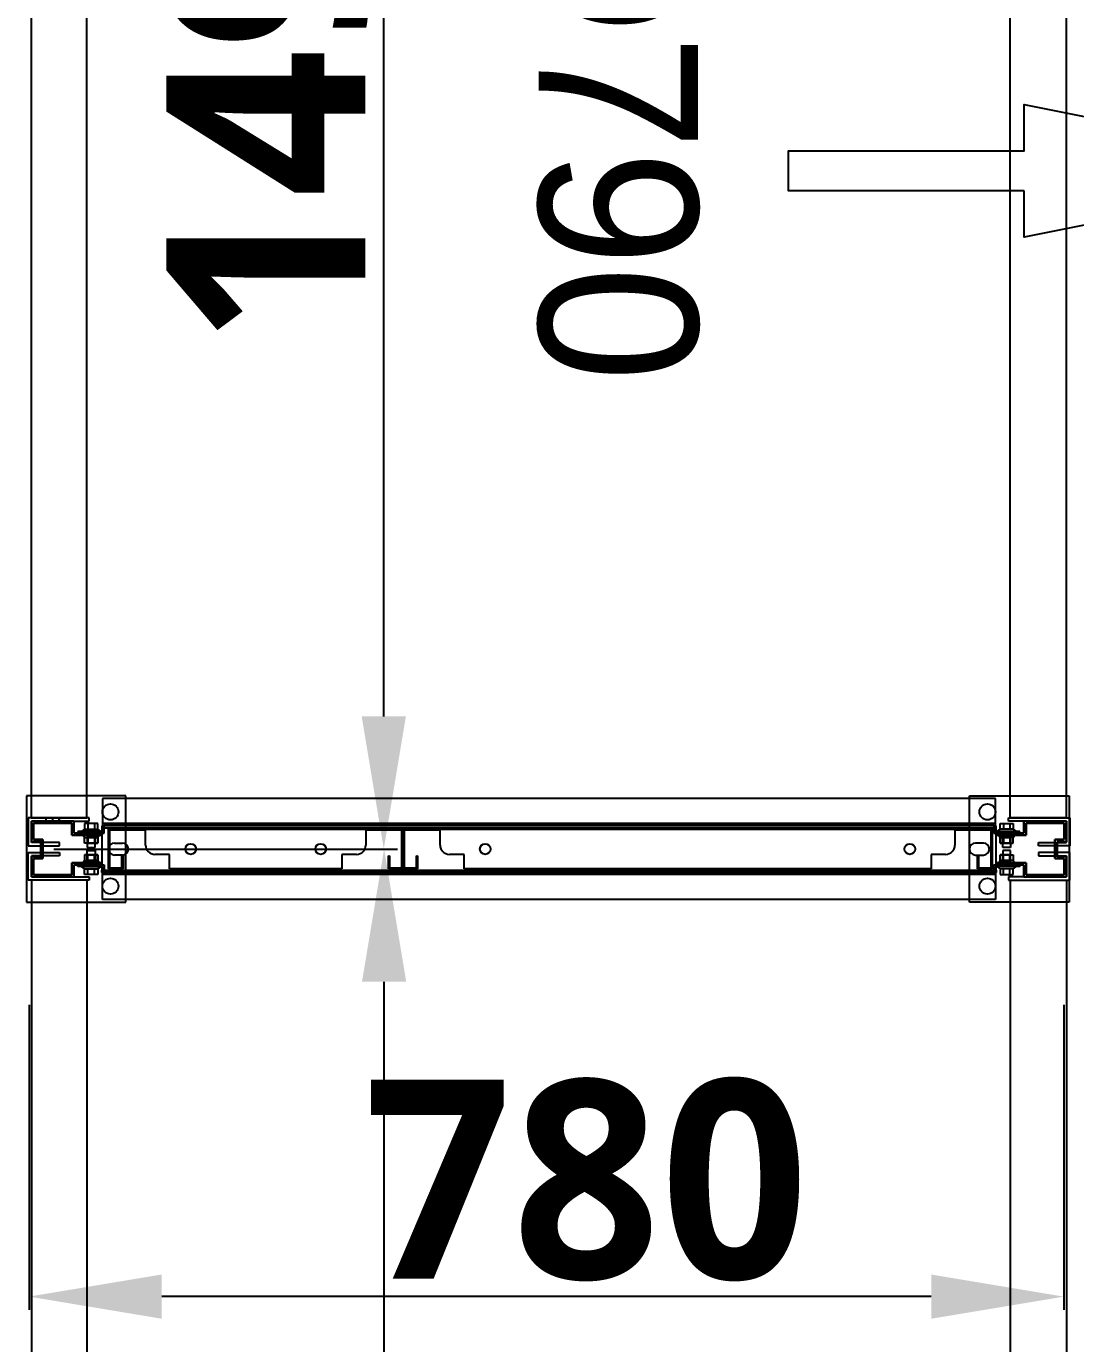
# Model space of a CAD drawing. Header units: millimetres. Extents: x 15382 to 37298, y 7351 to 31127.
# Drawn here: x 26225 to 27016, y 11334 to 12327 of the extents above; entities that cross this region are included whole.
import ezdxf

# ---------------------------------------------------------------- set-up
doc = ezdxf.new("R2010")
doc.units = ezdxf.units.MM
for name, color, linetype in [('02', 3, 'Continuous'), ('03', 6, 'Continuous'), ('04', 30, 'Continuous'), ('05', 12, 'Continuous'), ('544-1', 40, 'Continuous'), ('6', 7, 'Continuous'), ('M40', 3, 'Continuous'), ('M6', 7, 'Continuous'), ('動線', 6, 'Continuous'), ('文字', 7, 'Continuous'), ('標註', 252, 'Continuous')]:
    doc.layers.add(name, color=color, linetype=linetype)
doc.styles.get("Standard").update_dxf_attribs({"font": 'arial.ttf'})
doc.styles.add('新細明體', font='')
doc.styles.add('黑體', font='')
doc.styles.get('新細明體').set_extended_font_data('PMingLiU')
doc.styles.get('黑體').set_extended_font_data('Microsoft JhengHei', bold=True)
doc.dimstyles.new('ISO-25', dxfattribs={"dimtxt": 2.5, "dimasz": 2.5, "dimexe": 1.25, "dimexo": 0.625, "dimtad": 1, "dimtxsty": 'Standard', "dimcen": 2.5, "dimadec": 0, "dimazin": 0, "dimtfac": 1, "dimtmove": 0, "dimatfit": 3, "dimfxl": 1, "dimarcsym": 0})

# ---------------------------------------------------------------- blocks, each defined once
blk = doc.blocks.new('*D39')
at = {"layer": 'Defpoints', "color": 0, "transparency": 16777216}
for p in [(26235.93, 13198.57), (26494.71, 13198.57), (26235.93, 11706.57)]:
    blk.add_point(p, dxfattribs=at)
at = {"layer": '標註', "color": 0, "lineweight": -2, "transparency": 16777216}
for p, q in [((26245.93, 13198.57), (26504.71, 13198.57)), ((26494.71, 11806.57), (26494.71, 13098.57)), ((26245.93, 11706.57), (26504.71, 11706.57))]:
    blk.add_line(p, q, dxfattribs=at)
at = {"layer": '標註', "color": 0, "transparency": 16777216}
for points in [[(26478.04, 13098.57), (26511.38, 13098.57), (26494.71, 13198.57)], [(26478.04, 11806.57), (26511.38, 11806.57), (26494.71, 11706.57)]]:
    blk.add_solid(points, dxfattribs=at)
at = {"layer": '標註', "color": 251, "transparency": 16777216, "insert": (26406.95, 12309.62), "char_height": 150, "attachment_point": 5, "rotation": 90, "style": '黑體'}
blk.add_mtext('1492', dxfattribs=at)
blk = doc.blocks.new('*D21')
at = {"layer": 'Defpoints', "color": 0, "transparency": 16777216}
for p in [(26236.2, 11706.57), (26494.98, 11706.57), (26236.2, 10214.57)]:
    blk.add_point(p, dxfattribs=at)
at = {"layer": '標註', "color": 0, "lineweight": -2, "transparency": 16777216}
for p, q in [((26246.2, 11706.57), (26504.98, 11706.57)), ((26494.98, 10314.57), (26494.98, 11606.57)), ((26246.2, 10214.57), (26504.98, 10214.57))]:
    blk.add_line(p, q, dxfattribs=at)
at = {"layer": '標註', "color": 0, "transparency": 16777216}
for points in [[(26478.31, 11606.57), (26511.65, 11606.57), (26494.98, 11706.57)], [(26478.31, 10314.57), (26511.65, 10314.57), (26494.98, 10214.57)]]:
    blk.add_solid(points, dxfattribs=at)
at = {"layer": '標註', "color": 251, "transparency": 16777216, "insert": (26407.22, 10817.62), "char_height": 150, "attachment_point": 5, "rotation": 90, "style": '黑體'}
blk.add_mtext('1492', dxfattribs=at)
blk = doc.blocks.new('*D112')
at = {"layer": 'Defpoints', "color": 0, "transparency": 16777216}
for p in [(26227.32, 11599.24), (27007.32, 11599.24), (26227.32, 11369.21)]:
    blk.add_point(p, dxfattribs=at)
at = {"layer": '標註', "color": 0, "lineweight": -2, "transparency": 16777216}
for p, q in [((26227.32, 11589.24), (26227.32, 11359.21)), ((27007.32, 11589.24), (27007.32, 11359.21)), ((26907.32, 11369.21), (26327.32, 11369.21))]:
    blk.add_line(p, q, dxfattribs=at)
at = {"layer": '標註', "color": 0, "transparency": 16777216}
for points in [[(26327.32, 11385.87), (26327.32, 11352.54), (26227.32, 11369.21)], [(26907.32, 11385.87), (26907.32, 11352.54), (27007.32, 11369.21)]]:
    blk.add_solid(points, dxfattribs=at)
at = {"layer": '標註', "color": 251, "transparency": 16777216, "insert": (26647.4, 11456.73), "char_height": 150, "attachment_point": 5, "style": '黑體'}
blk.add_mtext('780', dxfattribs=at)

msp = doc.modelspace()

# ---------------------------------------------------------------- linework, layer by layer
at = {"layer": '02'}
for p, q in [((26300.317, 11746.565), (26225.317, 11746.565)), ((26225.317, 11746.565), (26225.317, 11666.565)), ((26300.317, 11666.565), (26300.317, 11746.565)), ((26936.196, 11666.565), (26936.196, 11746.565)), ((26936.196, 11746.565), (27011.196, 11746.565)), ((27011.196, 11746.565), (27011.196, 11666.565)), ((26225.317, 11666.565), (26300.317, 11666.565)), ((27011.196, 11666.565), (26936.196, 11666.565))]:
    msp.add_line(p, q, dxfattribs=at)
at = {"layer": '02', "lineweight": -3}
for centre in [(26288.696, 11734.565), (26949.696, 11734.565), (26288.696, 11678.565), (26949.696, 11678.565)]:
    msp.add_circle(centre, 6, dxfattribs=at)
at = {"layer": '03'}
for points in [[(26270.927, 11730.065), (26270.927, 13175.065), (26228.927, 13175.065), (26228.927, 11730.065)], [(26966.927, 11730.065), (26966.927, 13175.065), (27008.927, 13175.065), (27008.927, 11730.065)], [(26271.196, 10238.065), (26271.196, 11683.065), (26229.196, 11683.065), (26229.196, 10238.065)], [(26967.196, 10238.065), (26967.196, 11683.065), (27009.196, 11683.065), (27009.196, 10238.065)]]:
    msp.add_lwpolyline(points, close=True, dxfattribs=at)
at = {"layer": '04'}
for p, q in [((26955.696, 11744.565), (26282.696, 11744.565)), ((26282.696, 11744.565), (26282.696, 11719.765)), ((26955.696, 11719.765), (26955.696, 11744.565)), ((26282.696, 11719.765), (26264.196, 11719.765)), ((26264.196, 11719.765), (26264.196, 11718.565)), ((26282.696, 11719.765), (26264.196, 11719.765)), ((26264.196, 11719.765), (26264.196, 11718.565)), ((26264.196, 11718.565), (26283.896, 11718.565)), ((26264.196, 11718.565), (26283.896, 11718.565)), ((26955.696, 11725.765), (26282.696, 11725.765)), ((26282.696, 11725.765), (26282.696, 11719.765)), ((26283.896, 11718.565), (26283.896, 11724.565)), ((26283.896, 11724.565), (26954.496, 11724.565)), ((26283.896, 11718.565), (26283.896, 11724.565)), ((26283.896, 11724.565), (26954.496, 11724.565)), ((26954.496, 11724.565), (26954.496, 11718.565)), ((26954.496, 11724.565), (26954.496, 11718.565)), ((26954.496, 11718.565), (26974.196, 11718.565)), ((26954.496, 11718.565), (26974.196, 11718.565)), ((26955.696, 11719.765), (26955.696, 11725.765)), ((26974.196, 11719.765), (26955.696, 11719.765)), ((26974.196, 11719.765), (26955.696, 11719.765)), ((26974.196, 11718.565), (26974.196, 11719.765)), ((26974.196, 11718.565), (26974.196, 11719.765)), ((26264.196, 11693.365), (26264.196, 11694.565)), ((26264.196, 11694.565), (26283.896, 11694.565)), ((26264.196, 11693.365), (26264.196, 11694.565)), ((26264.196, 11694.565), (26283.896, 11694.565)), ((26282.696, 11693.365), (26264.196, 11693.365)), ((26282.696, 11693.365), (26264.196, 11693.365)), ((26282.696, 11687.365), (26282.696, 11693.365)), ((26282.696, 11668.565), (26282.696, 11693.365)), ((26955.696, 11687.365), (26282.696, 11687.365)), ((26283.896, 11694.565), (26283.896, 11688.565)), ((26283.896, 11694.565), (26283.896, 11688.565)), ((26283.896, 11688.565), (26954.496, 11688.565)), ((26283.896, 11688.565), (26954.496, 11688.565)), ((26954.496, 11688.565), (26954.496, 11694.565)), ((26954.496, 11694.565), (26974.196, 11694.565)), ((26954.496, 11688.565), (26954.496, 11694.565)), ((26954.496, 11694.565), (26974.196, 11694.565)), ((26974.196, 11693.365), (26955.696, 11693.365)), ((26955.696, 11693.365), (26955.696, 11687.365)), ((26974.196, 11693.365), (26955.696, 11693.365)), ((26955.696, 11693.365), (26955.696, 11668.565)), ((26974.196, 11694.565), (26974.196, 11693.365)), ((26974.196, 11694.565), (26974.196, 11693.365)), ((26955.696, 11668.565), (26282.696, 11668.565))]:
    msp.add_line(p, q, dxfattribs=at)
at = {"layer": '04', "lineweight": -3}
for p, q in [((26270.696, 11719.765), (26277.696, 11719.765)), ((26270.696, 11718.565), (26270.696, 11719.765)), ((26277.696, 11718.565), (26270.696, 11718.565)), ((26274.196, 11719.765), (26277.696, 11719.765)), ((26274.196, 11718.565), (26274.196, 11719.765)), ((26277.696, 11718.565), (26274.196, 11718.565)), ((26277.696, 11719.765), (26277.696, 11718.565)), ((26277.696, 11719.765), (26277.696, 11718.565)), ((26967.696, 11719.765), (26960.696, 11719.765)), ((26960.696, 11719.765), (26960.696, 11718.565)), ((26964.196, 11719.765), (26960.696, 11719.765)), ((26960.696, 11719.765), (26960.696, 11718.565)), ((26960.696, 11718.565), (26967.696, 11718.565)), ((26960.696, 11718.565), (26964.196, 11718.565)), ((26964.196, 11718.565), (26964.196, 11719.765)), ((26967.696, 11718.565), (26967.696, 11719.765)), ((26277.696, 11694.565), (26270.696, 11694.565)), ((26270.696, 11694.565), (26270.696, 11693.365)), ((26270.696, 11693.365), (26277.696, 11693.365)), ((26277.696, 11694.565), (26274.196, 11694.565)), ((26274.196, 11694.565), (26274.196, 11693.365)), ((26274.196, 11693.365), (26277.696, 11693.365)), ((26277.696, 11693.365), (26277.696, 11694.565)), ((26277.696, 11693.365), (26277.696, 11694.565)), ((26960.696, 11693.365), (26960.696, 11694.565)), ((26960.696, 11694.565), (26967.696, 11694.565)), ((26960.696, 11693.365), (26960.696, 11694.565)), ((26960.696, 11694.565), (26964.196, 11694.565)), ((26967.696, 11693.365), (26960.696, 11693.365)), ((26964.196, 11693.365), (26960.696, 11693.365)), ((26964.196, 11694.565), (26964.196, 11693.365)), ((26967.696, 11694.565), (26967.696, 11693.365))]:
    msp.add_line(p, q, dxfattribs=at)
at = {"layer": '05'}
for p, q in [((26272.696, 11730.065), (26226.696, 11730.065)), ((26226.696, 11730.065), (26226.696, 11710.565)), ((26229.196, 11711.565), (26229.196, 11727.565)), ((26229.196, 11727.565), (26272.696, 11727.565)), ((26240.217, 11727.565), (26240.217, 11730.065)), ((26245.196, 11727.565), (26245.196, 11730.065)), ((26250.174, 11727.565), (26250.174, 11730.065)), ((26272.696, 11727.565), (26272.696, 11730.065)), ((26965.696, 11727.565), (26965.696, 11730.065)), ((26965.696, 11730.065), (27011.696, 11730.065)), ((27009.196, 11727.565), (26965.696, 11727.565)), ((27009.196, 11711.565), (27009.196, 11727.565)), ((27011.696, 11730.065), (27011.696, 11710.565)), ((26226.696, 11711.565), (26226.696, 11709.065)), ((26226.696, 11709.065), (26250.196, 11709.065)), ((26250.196, 11711.565), (26229.196, 11711.565)), ((26250.196, 11709.065), (26250.196, 11711.565)), ((26988.196, 11709.065), (26988.196, 11711.565)), ((26988.196, 11711.565), (27009.196, 11711.565)), ((27011.696, 11709.065), (26988.196, 11709.065)), ((27011.696, 11711.565), (27011.696, 11709.065)), ((26226.696, 11701.565), (26226.696, 11704.065)), ((26226.696, 11704.065), (26250.196, 11704.065)), ((26226.696, 11683.065), (26226.696, 11702.565)), ((26250.196, 11701.565), (26229.196, 11701.565)), ((26229.196, 11701.565), (26229.196, 11685.565)), ((26250.196, 11704.065), (26250.196, 11701.565)), ((27011.696, 11704.065), (26988.196, 11704.065)), ((26988.196, 11704.065), (26988.196, 11701.565)), ((26988.196, 11701.565), (27009.196, 11701.565)), ((27009.196, 11701.565), (27009.196, 11685.565)), ((27011.696, 11701.565), (27011.696, 11704.065)), ((27011.696, 11683.065), (27011.696, 11702.565)), ((26272.696, 11683.065), (26226.696, 11683.065)), ((26229.196, 11685.565), (26272.696, 11685.565)), ((26272.696, 11685.565), (26272.696, 11683.065)), ((27009.196, 11685.565), (26965.696, 11685.565)), ((26965.696, 11685.565), (26965.696, 11683.065)), ((26965.696, 11683.065), (27011.696, 11683.065))]:
    msp.add_line(p, q, dxfattribs=at)
at = {"layer": '05', "lineweight": -3}
for p, q in [((26240.217, 11730.065), (26250.174, 11730.065)), ((26240.217, 11727.565), (26240.217, 11730.065)), ((26250.174, 11727.565), (26240.217, 11727.565)), ((26245.196, 11730.065), (26250.174, 11730.065)), ((26245.196, 11727.565), (26245.196, 11730.065)), ((26250.174, 11727.565), (26245.196, 11727.565)), ((26250.174, 11730.065), (26250.174, 11727.565)), ((26250.174, 11730.065), (26250.174, 11727.565))]:
    msp.add_line(p, q, dxfattribs=at)
at = {"layer": '544-1'}
for p, q in [((26287.196, 11720.765), (26287.196, 11721.565)), ((26287.196, 11721.565), (26509.196, 11721.565)), ((26287.196, 11691.565), (26287.196, 11721.565)), ((26287.196, 11721.565), (26287.996, 11721.565)), ((26315.196, 11720.765), (26287.996, 11720.765)), ((26287.996, 11720.765), (26287.996, 11692.365)), ((26315.196, 11709.565), (26315.196, 11720.765)), ((26508.396, 11720.765), (26481.196, 11720.765)), ((26481.196, 11720.765), (26481.196, 11709.565)), ((26508.396, 11692.365), (26508.396, 11720.765)), ((26509.196, 11720.765), (26509.196, 11721.565)), ((26509.196, 11721.565), (26953.196, 11721.565)), ((26509.196, 11691.565), (26509.196, 11721.565)), ((26509.196, 11721.565), (26509.996, 11721.565)), ((26509.196, 11721.565), (26509.196, 11691.565)), ((26537.196, 11720.765), (26509.996, 11720.765)), ((26509.996, 11720.765), (26509.996, 11692.365)), ((26537.196, 11709.565), (26537.196, 11720.765)), ((26952.396, 11720.765), (26925.196, 11720.765)), ((26925.196, 11720.765), (26925.196, 11709.565)), ((26952.396, 11692.365), (26952.396, 11720.765)), ((26953.196, 11721.565), (26953.196, 11691.565)), ((26297.396, 11692.365), (26297.396, 11701.565)), ((26297.396, 11701.565), (26298.196, 11701.565)), ((26298.196, 11701.565), (26298.196, 11691.565)), ((26333.196, 11702.565), (26322.196, 11702.565)), ((26333.196, 11691.565), (26333.196, 11702.565)), ((26474.196, 11702.565), (26463.196, 11702.565)), ((26463.196, 11702.565), (26463.196, 11691.565)), ((26498.196, 11691.565), (26498.196, 11701.565)), ((26498.196, 11701.565), (26498.996, 11701.565)), ((26498.996, 11701.565), (26498.996, 11692.365)), ((26519.396, 11692.365), (26519.396, 11701.565)), ((26519.396, 11701.565), (26520.196, 11701.565)), ((26520.196, 11701.565), (26520.196, 11691.565)), ((26555.196, 11702.565), (26544.196, 11702.565)), ((26555.196, 11691.565), (26555.196, 11702.565)), ((26918.196, 11702.565), (26907.196, 11702.565)), ((26907.196, 11702.565), (26907.196, 11691.565)), ((26942.196, 11691.565), (26942.196, 11701.565)), ((26942.196, 11701.565), (26942.996, 11701.565)), ((26942.996, 11701.565), (26942.996, 11692.365)), ((26298.196, 11691.565), (26287.196, 11691.565)), ((26287.996, 11692.365), (26297.396, 11692.365)), ((26463.196, 11691.565), (26333.196, 11691.565)), ((26509.196, 11691.565), (26498.196, 11691.565)), ((26498.996, 11692.365), (26508.396, 11692.365)), ((26520.196, 11691.565), (26509.196, 11691.565)), ((26509.996, 11692.365), (26519.396, 11692.365)), ((26907.196, 11691.565), (26555.196, 11691.565)), ((26953.196, 11691.565), (26942.196, 11691.565)), ((26942.996, 11692.365), (26952.396, 11692.365))]:
    msp.add_line(p, q, dxfattribs=at)
for centre in [(26349.196, 11706.565), (26447.196, 11706.565), (26571.196, 11706.565), (26891.196, 11706.565)]:
    msp.add_circle(centre, 4, dxfattribs=at)
for centre, start, end in [((26322.196, 11709.565), 180, 270), ((26474.196, 11709.565), 270, 0), ((26544.196, 11709.565), 180, 270), ((26918.196, 11709.565), 270, 0)]:
    msp.add_arc(centre, 7, start, end, dxfattribs=at)
at = {"layer": '6'}
for p, q in [((26282.196, 11724.165), (26282.196, 11722.565)), ((26956.196, 11724.165), (26282.196, 11724.165)), ((26282.196, 11724.165), (26282.196, 11688.965)), ((26956.196, 11724.165), (26282.196, 11724.165)), ((26282.196, 11722.565), (26956.196, 11722.565)), ((26956.196, 11722.565), (26956.196, 11724.165)), ((26956.196, 11688.965), (26956.196, 11724.165)), ((26287.196, 11706.565), (26287.196, 11706.565)), ((26291.696, 11711.065), (26297.696, 11711.065)), ((26302.196, 11706.565), (26302.196, 11706.565)), ((26936.196, 11706.565), (26936.196, 11706.565)), ((26946.696, 11711.065), (26940.696, 11711.065)), ((26951.196, 11706.565), (26951.196, 11706.565)), ((26297.696, 11702.065), (26291.696, 11702.065)), ((26940.696, 11702.065), (26946.696, 11702.065)), ((26282.196, 11688.965), (26282.196, 11690.565)), ((26282.196, 11690.565), (26956.196, 11690.565)), ((26956.196, 11688.965), (26282.196, 11688.965)), ((26282.196, 11688.965), (26956.196, 11688.965)), ((26956.196, 11690.565), (26956.196, 11688.965))]:
    msp.add_line(p, q, dxfattribs=at)
for centre, start, end in [((26291.696, 11706.565), 90, 180), ((26291.696, 11706.565), 180, 270), ((26297.696, 11706.565), 0, 90), ((26297.696, 11706.565), 270, 0), ((26940.696, 11706.565), 90, 180), ((26940.696, 11706.565), 180, 270), ((26946.696, 11706.565), 0, 90), ((26946.696, 11706.565), 270, 0)]:
    msp.add_arc(centre, 4.5, start, end, dxfattribs=at)
at = {"layer": 'M40'}
for p, q in [((26261.196, 11727.565), (26229.196, 11727.565)), ((26229.196, 11727.565), (26229.196, 11712.065)), ((26229.196, 11712.065), (26229.196, 11727.565)), ((26229.196, 11727.565), (26261.196, 11727.565)), ((26241.946, 11725.965), (26241.946, 11727.565)), ((26245.196, 11725.965), (26245.196, 11727.565)), ((26248.446, 11725.965), (26248.446, 11727.565)), ((26261.196, 11718.565), (26261.196, 11727.565)), ((26261.196, 11727.565), (26261.196, 11718.565)), ((26977.196, 11718.565), (26977.196, 11727.565)), ((26977.196, 11727.565), (27009.196, 11727.565)), ((27009.196, 11727.565), (26977.196, 11727.565)), ((26977.196, 11727.565), (26977.196, 11718.565)), ((27009.196, 11727.565), (27009.196, 11712.065)), ((27009.196, 11712.065), (27009.196, 11727.565)), ((26230.796, 11713.665), (26230.796, 11725.965)), ((26230.796, 11725.965), (26259.596, 11725.965)), ((26259.596, 11725.965), (26230.796, 11725.965)), ((26230.796, 11725.965), (26230.796, 11713.665)), ((26259.596, 11725.965), (26259.596, 11716.965)), ((26259.596, 11716.965), (26259.596, 11725.965)), ((26259.596, 11718.565), (26259.596, 11716.965)), ((26259.596, 11716.965), (26282.196, 11716.965)), ((26259.596, 11716.965), (26261.196, 11716.965)), ((26282.196, 11716.965), (26259.596, 11716.965)), ((26282.196, 11718.565), (26261.196, 11718.565)), ((26261.196, 11718.565), (26282.196, 11718.565)), ((26270.696, 11718.565), (26270.696, 11716.965)), ((26274.196, 11718.565), (26274.196, 11716.965)), ((26277.696, 11718.565), (26277.696, 11716.965)), ((26282.196, 11716.965), (26282.196, 11718.565)), ((26282.196, 11718.565), (26282.196, 11716.965)), ((26956.196, 11716.965), (26956.196, 11718.565)), ((26956.196, 11718.565), (26977.196, 11718.565)), ((26977.196, 11718.565), (26956.196, 11718.565)), ((26956.196, 11718.565), (26956.196, 11716.965)), ((26978.796, 11716.965), (26956.196, 11716.965)), ((26956.196, 11716.965), (26978.796, 11716.965)), ((26960.696, 11718.565), (26960.696, 11716.965)), ((26964.196, 11718.565), (26964.196, 11716.965)), ((26967.696, 11718.565), (26967.696, 11716.965)), ((26978.796, 11716.965), (26977.196, 11716.965)), ((27007.596, 11725.965), (26978.796, 11725.965)), ((26978.796, 11725.965), (26978.796, 11716.965)), ((26978.796, 11716.965), (26978.796, 11725.965)), ((26978.796, 11725.965), (27007.596, 11725.965)), ((26978.796, 11718.565), (26978.796, 11716.965)), ((27007.596, 11713.665), (27007.596, 11725.965)), ((27007.596, 11725.965), (27007.596, 11713.665)), ((26229.196, 11712.065), (26236.196, 11712.065)), ((26236.196, 11712.065), (26229.196, 11712.065)), ((26237.796, 11713.665), (26230.796, 11713.665)), ((26230.796, 11713.665), (26237.796, 11713.665)), ((26236.196, 11712.065), (26236.196, 11701.065)), ((26236.196, 11701.065), (26236.196, 11712.065)), ((26237.796, 11699.465), (26237.796, 11713.665)), ((26237.796, 11713.665), (26237.796, 11699.465)), ((27000.596, 11699.465), (27000.596, 11713.665)), ((27000.596, 11713.665), (27007.596, 11713.665)), ((27007.596, 11713.665), (27000.596, 11713.665)), ((27000.596, 11713.665), (27000.596, 11699.465)), ((27009.196, 11712.065), (27002.196, 11712.065)), ((27002.196, 11712.065), (27002.196, 11701.065)), ((27002.196, 11701.065), (27002.196, 11712.065)), ((27002.196, 11712.065), (27009.196, 11712.065)), ((26236.196, 11701.065), (26229.196, 11701.065)), ((26229.196, 11701.065), (26229.196, 11685.565)), ((26229.196, 11685.565), (26229.196, 11701.065)), ((26229.196, 11701.065), (26236.196, 11701.065)), ((26230.796, 11687.165), (26230.796, 11699.465)), ((26230.796, 11699.465), (26237.796, 11699.465)), ((26237.796, 11699.465), (26230.796, 11699.465)), ((26230.796, 11699.465), (26230.796, 11687.165)), ((26236.196, 11701.065), (26237.796, 11701.065)), ((27007.596, 11699.465), (27000.596, 11699.465)), ((27000.596, 11699.465), (27007.596, 11699.465)), ((27002.196, 11701.065), (27009.196, 11701.065)), ((27009.196, 11701.065), (27002.196, 11701.065)), ((27007.596, 11687.165), (27007.596, 11699.465)), ((27007.596, 11699.465), (27007.596, 11687.165)), ((27009.196, 11701.065), (27009.196, 11685.565)), ((27009.196, 11685.565), (27009.196, 11701.065)), ((26259.596, 11687.165), (26230.796, 11687.165)), ((26230.796, 11687.165), (26259.596, 11687.165)), ((26282.196, 11696.165), (26259.596, 11696.165)), ((26259.596, 11696.165), (26259.596, 11687.165)), ((26259.596, 11694.565), (26259.596, 11696.165)), ((26259.596, 11696.165), (26282.196, 11696.165)), ((26259.596, 11687.165), (26259.596, 11696.165)), ((26259.596, 11696.165), (26261.196, 11696.165)), ((26261.196, 11685.565), (26261.196, 11694.565)), ((26261.196, 11694.565), (26282.196, 11694.565)), ((26282.196, 11694.565), (26261.196, 11694.565)), ((26261.196, 11694.565), (26261.196, 11685.565)), ((26270.696, 11696.165), (26270.696, 11694.565)), ((26274.196, 11696.165), (26274.196, 11694.565)), ((26277.696, 11696.165), (26277.696, 11694.565)), ((26282.196, 11694.565), (26282.196, 11696.165)), ((26282.196, 11696.165), (26282.196, 11694.565)), ((26956.196, 11694.565), (26956.196, 11696.165)), ((26956.196, 11696.165), (26978.796, 11696.165)), ((26978.796, 11696.165), (26956.196, 11696.165)), ((26956.196, 11696.165), (26956.196, 11694.565)), ((26977.196, 11694.565), (26956.196, 11694.565)), ((26956.196, 11694.565), (26977.196, 11694.565)), ((26960.696, 11696.165), (26960.696, 11694.565)), ((26964.196, 11696.165), (26964.196, 11694.565)), ((26967.696, 11696.165), (26967.696, 11694.565)), ((26978.796, 11696.165), (26977.196, 11696.165)), ((26977.196, 11685.565), (26977.196, 11694.565)), ((26977.196, 11694.565), (26977.196, 11685.565)), ((26978.796, 11696.165), (26978.796, 11687.165)), ((26978.796, 11694.565), (26978.796, 11696.165)), ((26978.796, 11687.165), (26978.796, 11696.165)), ((26978.796, 11687.165), (27007.596, 11687.165)), ((27007.596, 11687.165), (26978.796, 11687.165)), ((26229.196, 11685.565), (26261.196, 11685.565)), ((26261.196, 11685.565), (26229.196, 11685.565)), ((27009.196, 11685.565), (26977.196, 11685.565)), ((26977.196, 11685.565), (27009.196, 11685.565))]:
    msp.add_line(p, q, dxfattribs=at)
at = {"layer": 'M40', "lineweight": -3}
for p, q in [((26241.946, 11727.565), (26248.446, 11727.565)), ((26241.946, 11725.965), (26241.946, 11727.565)), ((26245.196, 11727.565), (26248.446, 11727.565)), ((26245.196, 11725.965), (26245.196, 11727.565)), ((26248.446, 11727.565), (26248.446, 11725.965)), ((26248.446, 11727.565), (26248.446, 11725.965)), ((26248.446, 11725.965), (26241.946, 11725.965)), ((26248.446, 11725.965), (26245.196, 11725.965)), ((26270.696, 11718.565), (26277.696, 11718.565)), ((26270.696, 11716.965), (26270.696, 11718.565)), ((26277.696, 11716.965), (26270.696, 11716.965)), ((26274.196, 11718.565), (26277.696, 11718.565)), ((26274.196, 11716.965), (26274.196, 11718.565)), ((26277.696, 11716.965), (26274.196, 11716.965)), ((26277.696, 11718.565), (26277.696, 11716.965)), ((26277.696, 11718.565), (26277.696, 11716.965)), ((26967.696, 11718.565), (26960.696, 11718.565)), ((26960.696, 11718.565), (26960.696, 11716.965)), ((26964.196, 11718.565), (26960.696, 11718.565)), ((26960.696, 11718.565), (26960.696, 11716.965)), ((26960.696, 11716.965), (26967.696, 11716.965)), ((26960.696, 11716.965), (26964.196, 11716.965)), ((26964.196, 11716.965), (26964.196, 11718.565)), ((26967.696, 11716.965), (26967.696, 11718.565)), ((26237.796, 11712.065), (26236.196, 11712.065)), ((26236.196, 11712.065), (26236.196, 11701.065)), ((26236.196, 11701.065), (26236.196, 11706.565)), ((26236.196, 11706.565), (26237.796, 11706.565)), ((26237.796, 11701.065), (26237.796, 11712.065)), ((26237.796, 11706.565), (26237.796, 11701.065)), ((26236.196, 11701.065), (26237.796, 11701.065)), ((26237.796, 11701.065), (26236.196, 11701.065)), ((26277.696, 11696.165), (26270.696, 11696.165)), ((26270.696, 11696.165), (26270.696, 11694.565)), ((26270.696, 11694.565), (26277.696, 11694.565)), ((26277.696, 11696.165), (26274.196, 11696.165)), ((26274.196, 11696.165), (26274.196, 11694.565)), ((26274.196, 11694.565), (26277.696, 11694.565)), ((26277.696, 11694.565), (26277.696, 11696.165)), ((26277.696, 11694.565), (26277.696, 11696.165)), ((26960.696, 11694.565), (26960.696, 11696.165)), ((26960.696, 11696.165), (26967.696, 11696.165)), ((26960.696, 11694.565), (26960.696, 11696.165)), ((26960.696, 11696.165), (26964.196, 11696.165)), ((26967.696, 11694.565), (26960.696, 11694.565)), ((26964.196, 11694.565), (26960.696, 11694.565)), ((26964.196, 11696.165), (26964.196, 11694.565)), ((26967.696, 11696.165), (26967.696, 11694.565))]:
    msp.add_line(p, q, dxfattribs=at)
at = {"layer": 'M6'}
for p, q in [((26269.196, 11721.465), (26267.196, 11719.965)), ((26267.196, 11719.965), (26267.196, 11719.765)), ((26267.196, 11719.765), (26271.196, 11719.765)), ((26268.196, 11716.765), (26268.196, 11716.965)), ((26268.196, 11716.965), (26280.196, 11716.965)), ((26269.196, 11715.265), (26268.196, 11716.765)), ((26279.196, 11725.765), (26269.196, 11725.765)), ((26269.196, 11725.765), (26269.196, 11721.465)), ((26279.196, 11725.765), (26269.196, 11725.765)), ((26269.196, 11725.765), (26269.196, 11721.465)), ((26269.196, 11721.465), (26279.196, 11721.465)), ((26271.196, 11719.765), (26271.196, 11707.765)), ((26271.696, 11725.765), (26271.696, 11721.465)), ((26276.696, 11725.765), (26276.696, 11721.465)), ((26277.196, 11707.765), (26277.196, 11719.765)), ((26277.196, 11719.765), (26281.196, 11719.765)), ((26279.196, 11721.465), (26279.196, 11725.765)), ((26279.196, 11721.465), (26279.196, 11725.765)), ((26281.196, 11719.965), (26279.196, 11721.465)), ((26280.196, 11716.765), (26279.196, 11715.265)), ((26280.196, 11716.965), (26280.196, 11716.765)), ((26281.196, 11719.765), (26281.196, 11719.965)), ((26957.196, 11719.965), (26959.196, 11721.465)), ((26957.196, 11719.765), (26957.196, 11719.965)), ((26961.196, 11719.765), (26957.196, 11719.765)), ((26970.196, 11716.965), (26958.196, 11716.965)), ((26958.196, 11716.965), (26958.196, 11716.765)), ((26958.196, 11716.765), (26959.196, 11715.265)), ((26959.196, 11721.465), (26959.196, 11725.765)), ((26959.196, 11725.765), (26969.196, 11725.765)), ((26959.196, 11721.465), (26959.196, 11725.765)), ((26959.196, 11725.765), (26969.196, 11725.765)), ((26969.196, 11721.465), (26959.196, 11721.465)), ((26961.196, 11707.765), (26961.196, 11719.765)), ((26961.696, 11725.765), (26961.696, 11721.465)), ((26966.696, 11725.765), (26966.696, 11721.465)), ((26967.196, 11719.765), (26967.196, 11707.765)), ((26971.196, 11719.765), (26967.196, 11719.765)), ((26969.196, 11725.765), (26969.196, 11721.465)), ((26969.196, 11725.765), (26969.196, 11721.465)), ((26969.196, 11721.465), (26971.196, 11719.965)), ((26969.196, 11715.265), (26970.196, 11716.765)), ((26970.196, 11716.765), (26970.196, 11716.965)), ((26971.196, 11719.965), (26971.196, 11719.765)), ((26269.196, 11710.965), (26269.196, 11715.265)), ((26269.196, 11715.265), (26279.196, 11715.265)), ((26269.196, 11710.965), (26269.196, 11715.265)), ((26269.196, 11710.965), (26269.196, 11715.265)), ((26269.196, 11715.265), (26276.696, 11715.265)), ((26279.196, 11710.965), (26269.196, 11710.965)), ((26279.196, 11710.965), (26269.196, 11710.965)), ((26276.696, 11710.965), (26269.196, 11710.965)), ((26271.196, 11707.765), (26277.196, 11707.765)), ((26279.196, 11715.265), (26271.696, 11715.265)), ((26271.696, 11715.265), (26271.696, 11710.965)), ((26271.696, 11710.965), (26279.196, 11710.965)), ((26276.696, 11715.265), (26276.696, 11710.965)), ((26279.196, 11715.265), (26279.196, 11710.965)), ((26279.196, 11715.265), (26279.196, 11710.965)), ((26279.196, 11710.965), (26279.196, 11715.265)), ((26959.196, 11715.265), (26959.196, 11710.965)), ((26969.196, 11715.265), (26959.196, 11715.265)), ((26959.196, 11715.265), (26959.196, 11710.965)), ((26959.196, 11710.965), (26959.196, 11715.265)), ((26959.196, 11715.265), (26966.696, 11715.265)), ((26959.196, 11710.965), (26969.196, 11710.965)), ((26959.196, 11710.965), (26969.196, 11710.965)), ((26966.696, 11710.965), (26959.196, 11710.965)), ((26967.196, 11707.765), (26961.196, 11707.765)), ((26969.196, 11715.265), (26961.696, 11715.265)), ((26961.696, 11715.265), (26961.696, 11710.965)), ((26961.696, 11710.965), (26969.196, 11710.965)), ((26966.696, 11715.265), (26966.696, 11710.965)), ((26969.196, 11710.965), (26969.196, 11715.265)), ((26969.196, 11710.965), (26969.196, 11715.265)), ((26969.196, 11710.965), (26969.196, 11715.265)), ((26269.196, 11697.865), (26268.196, 11696.365)), ((26268.196, 11696.365), (26268.196, 11696.165)), ((26279.196, 11702.165), (26269.196, 11702.165)), ((26269.196, 11702.165), (26269.196, 11697.865)), ((26279.196, 11702.165), (26269.196, 11702.165)), ((26269.196, 11702.165), (26269.196, 11697.865)), ((26269.196, 11702.165), (26269.196, 11697.865)), ((26276.696, 11702.165), (26269.196, 11702.165)), ((26269.196, 11697.865), (26279.196, 11697.865)), ((26269.196, 11697.865), (26276.696, 11697.865)), ((26271.196, 11693.365), (26271.196, 11705.365)), ((26271.196, 11705.365), (26277.196, 11705.365)), ((26271.696, 11697.865), (26271.696, 11702.165)), ((26271.696, 11702.165), (26279.196, 11702.165)), ((26279.196, 11697.865), (26271.696, 11697.865)), ((26276.696, 11697.865), (26276.696, 11702.165)), ((26277.196, 11705.365), (26277.196, 11693.365)), ((26279.196, 11697.865), (26279.196, 11702.165)), ((26279.196, 11697.865), (26279.196, 11702.165)), ((26279.196, 11702.165), (26279.196, 11697.865)), ((26280.196, 11696.365), (26279.196, 11697.865)), ((26280.196, 11696.165), (26280.196, 11696.365)), ((26958.196, 11696.365), (26959.196, 11697.865)), ((26958.196, 11696.165), (26958.196, 11696.365)), ((26959.196, 11697.865), (26959.196, 11702.165)), ((26959.196, 11702.165), (26969.196, 11702.165)), ((26959.196, 11697.865), (26959.196, 11702.165)), ((26959.196, 11702.165), (26969.196, 11702.165)), ((26959.196, 11702.165), (26959.196, 11697.865)), ((26966.696, 11702.165), (26959.196, 11702.165)), ((26969.196, 11697.865), (26959.196, 11697.865)), ((26959.196, 11697.865), (26966.696, 11697.865)), ((26967.196, 11705.365), (26961.196, 11705.365)), ((26961.196, 11705.365), (26961.196, 11693.365)), ((26961.696, 11697.865), (26961.696, 11702.165)), ((26961.696, 11702.165), (26969.196, 11702.165)), ((26969.196, 11697.865), (26961.696, 11697.865)), ((26966.696, 11697.865), (26966.696, 11702.165)), ((26967.196, 11693.365), (26967.196, 11705.365)), ((26969.196, 11702.165), (26969.196, 11697.865)), ((26969.196, 11702.165), (26969.196, 11697.865)), ((26969.196, 11702.165), (26969.196, 11697.865)), ((26969.196, 11697.865), (26970.196, 11696.365)), ((26970.196, 11696.365), (26970.196, 11696.165)), ((26267.196, 11693.165), (26267.196, 11693.365)), ((26267.196, 11693.365), (26271.196, 11693.365)), ((26269.196, 11691.665), (26267.196, 11693.165)), ((26268.196, 11696.165), (26280.196, 11696.165)), ((26269.196, 11687.365), (26269.196, 11691.665)), ((26269.196, 11691.665), (26279.196, 11691.665)), ((26269.196, 11687.365), (26269.196, 11691.665)), ((26279.196, 11687.365), (26269.196, 11687.365)), ((26279.196, 11687.365), (26269.196, 11687.365)), ((26271.696, 11687.365), (26271.696, 11691.665)), ((26276.696, 11687.365), (26276.696, 11691.665)), ((26277.196, 11693.365), (26281.196, 11693.365)), ((26281.196, 11693.165), (26279.196, 11691.665)), ((26279.196, 11691.665), (26279.196, 11687.365)), ((26279.196, 11691.665), (26279.196, 11687.365)), ((26281.196, 11693.365), (26281.196, 11693.165)), ((26961.196, 11693.365), (26957.196, 11693.365)), ((26957.196, 11693.365), (26957.196, 11693.165)), ((26957.196, 11693.165), (26959.196, 11691.665)), ((26970.196, 11696.165), (26958.196, 11696.165)), ((26959.196, 11691.665), (26959.196, 11687.365)), ((26969.196, 11691.665), (26959.196, 11691.665)), ((26959.196, 11691.665), (26959.196, 11687.365)), ((26959.196, 11687.365), (26969.196, 11687.365)), ((26959.196, 11687.365), (26969.196, 11687.365)), ((26961.696, 11687.365), (26961.696, 11691.665)), ((26966.696, 11687.365), (26966.696, 11691.665)), ((26971.196, 11693.365), (26967.196, 11693.365)), ((26969.196, 11691.665), (26971.196, 11693.165)), ((26969.196, 11687.365), (26969.196, 11691.665)), ((26969.196, 11687.365), (26969.196, 11691.665)), ((26971.196, 11693.165), (26971.196, 11693.365))]:
    msp.add_line(p, q, dxfattribs=at)
at = {"layer": '動線', "lineweight": -3}
msp.add_lwpolyline([(26977.318, 12202.694), (26799.682, 12202.694), (26799.682, 12232.694), (26977.318, 12232.694), (26977.318, 12267.694), (27227.318, 12217.694), (26977.318, 12167.694), (26977.318, 12202.694)], dxfattribs=at)

# ---------------------------------------------------------------- texts
at = {"layer": '文字', "color": 7, "style": '新細明體'}
msp.add_text('HD790', height=120, rotation=270, dxfattribs=at).set_placement((26611.464, 12547.342))

# ---------------------------------------------------------------- dimensions: what is measured, and where the dimension line sits
at = {"layer": '標註', "color": 8}
for base, p1, p2, angle, picture, middle in [((26494.71, 13198.565), (26235.927, 11706.565), (26235.927, 13198.565), 90, '*D39', (26494.71, 12309.62)), ((26494.979, 11706.565), (26236.196, 10214.565), (26236.196, 11706.565), 90, '*D21', (26494.979, 10817.62)), ((26227.317, 11369.208), (27007.317, 11599.24), (26227.317, 11599.24), 180, '*D112', (26647.398, 11369.208))]:
    dim = msp.add_linear_dim(base=base, p1=p1, p2=p2, angle=angle, dimstyle='ISO-25', override={"dimscale": 100, "dimtxt": 1.5, "dimasz": 1, "dimexe": 0.1, "dimexo": 0.1, "dimgap": 0.1, "dimtxsty": '黑體', "dimclrt": 251}, dxfattribs=at)
    dim.commit()
    dim.dimension.update_dxf_attribs({"geometry": picture, "text_midpoint": middle, "dimtype": 160})

doc.saveas('drawing.dxf')
